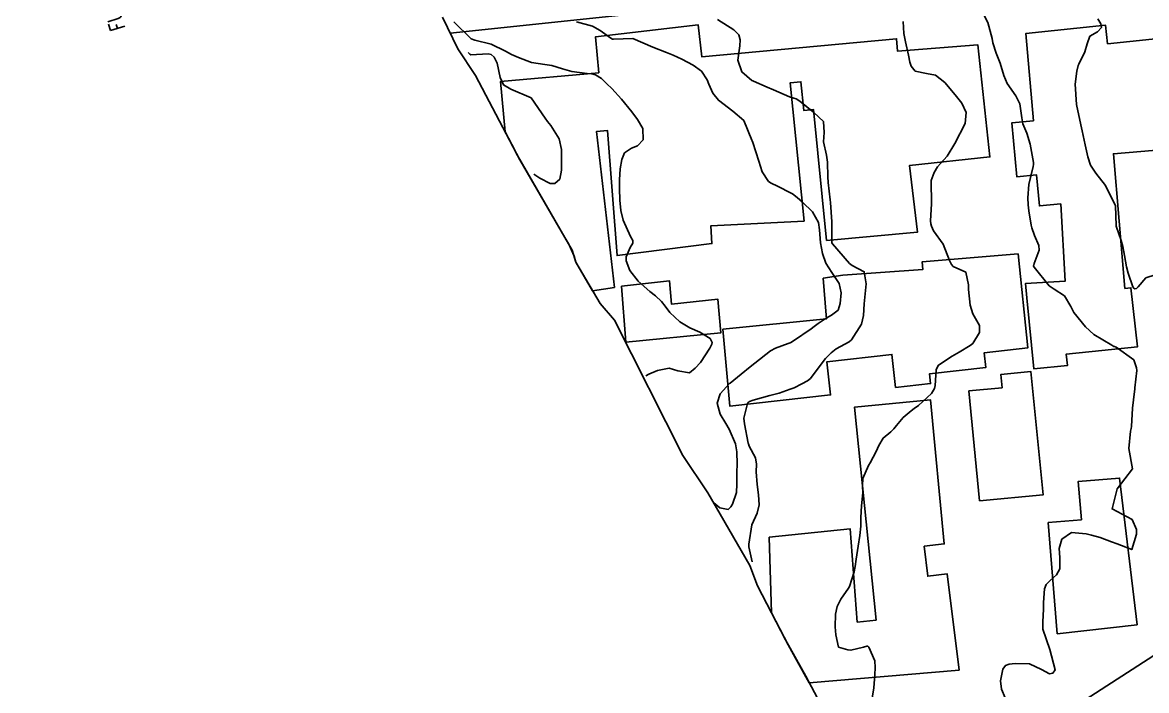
# Model space of a CAD drawing. Header units: metres. Extents: x 298520 to 308411, y 7433745 to 7450750.
# Drawn here: x 300188.7 to 300300, y 7444913.8 to 7444979.9 of the extents above; entities that cross this region are included whole.
import ezdxf

# ---------------------------------------------------------------- set-up
doc = ezdxf.new("R2010")
doc.units = ezdxf.units.M
doc.header["$LTSCALE"] = 10
doc.linetypes.add('CONTINUO', pattern=[0])
for name, color, linetype in [('Area', 45, 'Continuous'), ('Curvas de Nivel 1m', 11, 'Continuous'), ('Curvas de Nivel 5m', 15, 'Continuous'), ('Edificações', 30, 'Continuous'), ('TEXTO', 45, 'Continuous'), ('Vias Primárias', 230, 'Continuous')]:
    doc.layers.add(name, color=color, linetype=linetype)
doc.styles.add('ROMANS', font='romans', dxfattribs={"height": 0.2})

msp = doc.modelspace()

# ---------------------------------------------------------------- linework, layer by layer
at = {"layer": 'Area'}
msp.add_polyline3d([(300268.78, 7444910.4, 703.58), (300266.22, 7444915.19, 706.72), (300264.23, 7444918.78, 706.65), (300261.45, 7444924.14, 706.91), (300260.7, 7444926.16, 706.69), (300256.53, 7444933.35, 706.96), (300254.07, 7444937.03, 709.96), (300247.3, 7444950.45, 709.08), (300245.87, 7444952.08, 708.69), (300243.45, 7444956.17, 709.64), (300243.11, 7444957.39, 709.67), (300237.91, 7444966.33, 710.62), (300233.54, 7444974.66, 709.48), (300231.78, 7444977.31, 705.52), (300230.27, 7444980.43, 705.54)], dxfattribs=at)
at = {"layer": 'Curvas de Nivel 1m', "flags": 128}
for points, elevation in [([(300283.33, 7444981.73), (300284.25, 7444979.91), (300284.69, 7444978.32), (300284.76, 7444977.9), (300285.09, 7444976.88), (300285.47, 7444975.89), (300285.84, 7444974.67), (300286.16, 7444973.88), (300287.03, 7444972.64), (300287.43, 7444971.87), (300287.61, 7444970.47), (300287.73, 7444969.87), (300288.1, 7444968.97), (300288.44, 7444967.86), (300288.76, 7444966.05), (300288.78, 7444965.85), (300288.75, 7444965.65), (300288.3, 7444963.86), (300288.22, 7444962.55), (300288.26, 7444961.86), (300288.31, 7444961.27), (300288.54, 7444959.86), (300288.6, 7444959.57), (300288.87, 7444958.82), (300289.3, 7444957.85), (300289.34, 7444957.36), (300288.84, 7444956.07), (300288.79, 7444955.9), (300288.78, 7444955.85), (300288.78, 7444955.8), (300288.83, 7444955.68), (300290.33, 7444953.83), (300290.81, 7444953.5), (300291.83, 7444952.84), (300292.48, 7444951.8), (300292.78, 7444951.2), (300293.91, 7444949.79), (300294.76, 7444949.03), (300296.52, 7444947.98), (300296.74, 7444947.84), (300296.8, 7444947.82), (300296.97, 7444947.76), (300298.72, 7444946.5), (300298.98, 7444945.73), (300298.99, 7444945.45), (300298.8, 7444943.73), (300298.79, 7444943.63), (300298.68, 7444942.54), (300298.58, 7444941.73), (300298.47, 7444939.91), (300298.44, 7444939.73), (300298.37, 7444939.46), (300298.21, 7444937.74), (300298.59, 7444935.73), (300297.07, 7444933.75), (300296.55, 7444931.76), (300298.54, 7444930.7), (300298.97, 7444929.73), (300298.98, 7444929.26), (300298.5, 7444927.73), (300297.06, 7444928.31), (300296.51, 7444928.5), (300295.37, 7444928.91), (300294.52, 7444929.15), (300294, 7444929.27), (300292.52, 7444929.42), (300291.59, 7444928.75), (300291.32, 7444927.82), (300291.38, 7444926.93), (300291.38, 7444925.82), (300291.06, 7444925.24), (300290.46, 7444924.71), (300290.04, 7444924.26), (300289.87, 7444923.84), (300289.77, 7444922.5), (300289.76, 7444921.84), (300289.68, 7444920.58), (300289.71, 7444919.84), (300290.38, 7444917.83), (300290.91, 7444915.82), (300290.69, 7444915.49), (300290.36, 7444915.43), (300289.56, 7444915.84), (300288.37, 7444916.4), (300286.95, 7444916.45), (300286.37, 7444916.38), (300285.99, 7444916.26), (300285.73, 7444915.89), (300285.51, 7444914.73), (300285.62, 7444913.89), (300286.32, 7444912.2)], 702), ([(300231.39, 7444979.98), (300233.1, 7444978.31), (300233.45, 7444978.16), (300235.09, 7444977.77), (300236.48, 7444977.08), (300237.08, 7444976.76), (300237.77, 7444976.46), (300239.07, 7444975.96), (300240.39, 7444975.76), (300241.07, 7444975.66), (300242.15, 7444975.33), (300243.06, 7444975.07), (300244.58, 7444974.86), (300245.06, 7444974.83), (300245.42, 7444974.74), (300245.99, 7444974.37), (300246.54, 7444973.85), (300247.04, 7444973.37), (300247.98, 7444972.34), (300249.01, 7444971.06), (300249.57, 7444970.32), (300250.1, 7444969.42), (300250.13, 7444968.31), (300249.57, 7444967.72), (300248.97, 7444967.46), (300248.29, 7444967.01), (300248.01, 7444966.34), (300247.86, 7444965.42), (300247.79, 7444964.34), (300247.79, 7444963.48), (300247.82, 7444962.34), (300247.93, 7444961.3), (300248.15, 7444960.34), (300248.87, 7444958.74), (300249.09, 7444958.33), (300249.1, 7444958.08), (300248.85, 7444957.64), (300248.44, 7444956.73), (300248.43, 7444956.33), (300248.82, 7444955.36), (300249.64, 7444954.32), (300250.8, 7444953.27), (300251.34, 7444952.84), (300251.94, 7444952.29), (300252.32, 7444951.82), (300252.78, 7444951.21), (300253.75, 7444950.27), (300254.76, 7444949.68), (300255.75, 7444949.24), (300256.75, 7444948.62), (300256.95, 7444948.23), (300256.92, 7444948.05), (300256.74, 7444947.66), (300255.79, 7444946.24), (300255.29, 7444945.68), (300254.71, 7444945.23), (300253.55, 7444945.43), (300252.71, 7444945.68), (300251.53, 7444945.47), (300250.7, 7444945.1), (300250.39, 7444944.92)], 706), ([(300257.47, 7444980.23), (300259.11, 7444979.19), (300259.61, 7444978.7), (300259.74, 7444978.2), (300259.69, 7444977.6), (300259.5, 7444976.2), (300259.88, 7444975.02), (300260.9, 7444974.18), (300261, 7444974.13), (300261.05, 7444974.11), (300262.4, 7444973.53), (300263.04, 7444973.25), (300264.62, 7444972.57), (300265.04, 7444972.42), (300265.26, 7444972.36), (300265.64, 7444972.13), (300267.02, 7444971.02), (300267.99, 7444970.1), (300268.05, 7444969.04), (300267.97, 7444968.1), (300268.27, 7444966.79), (300268.39, 7444966.1), (300268.4, 7444964.63), (300268.45, 7444964.09), (300268.64, 7444962.37), (300268.67, 7444962.09), (300268.81, 7444960.17), (300268.81, 7444960.09), (300268.81, 7444958.14), (300268.82, 7444958.09), (300268.86, 7444957.99), (300270.54, 7444956.07), (300270.83, 7444955.87), (300272.01, 7444955.24), (300272.21, 7444954.05), (300272.14, 7444953.39), (300272.01, 7444952.05), (300271.93, 7444950.89), (300271.73, 7444950.06), (300270.75, 7444948.48), (300270.53, 7444948.29), (300270.08, 7444948.08), (300269.23, 7444947.59), (300268.73, 7444947.2), (300268.18, 7444946.64), (300267.75, 7444946.1), (300266.7, 7444944.68), (300266.39, 7444944.43), (300265.83, 7444944.13), (300265.08, 7444943.74), (300264.69, 7444943.6), (300263.6, 7444943.23), (300262.68, 7444942.98), (300261.01, 7444942.52), (300260.67, 7444942.39), (300260.55, 7444942.31), (300260.45, 7444942.19), (300260.1, 7444940.75), (300260.15, 7444940.19), (300260.53, 7444938.28), (300260.55, 7444938.19), (300260.62, 7444937.97), (300261.25, 7444936.82), (300261.36, 7444936.18), (300261.33, 7444935.44), (300261.4, 7444934.18), (300261.55, 7444933.16), (300261.6, 7444932.17), (300261.4, 7444931.32), (300260.88, 7444930.18), (300260.58, 7444928.27), (300260.59, 7444928.19), (300260.58, 7444928.11), (300260.6, 7444927.99), (300260.91, 7444926.53)], 704), ([(300275.86, 7444980.01), (300275.93, 7444978.83), (300276.09, 7444978.01), (300276.41, 7444976.68), (300276.53, 7444976), (300276.66, 7444975.59), (300277.06, 7444975.09), (300278.17, 7444974.87), (300279.06, 7444974.7), (300279.99, 7444973.96), (300281.03, 7444972.75), (300281.66, 7444971.94), (300282.1, 7444971.02), (300282.02, 7444969.93), (300280.98, 7444967.95), (300280.23, 7444966.69), (300279.55, 7444965.96), (300279.27, 7444965.64), (300278.94, 7444965.07), (300278.65, 7444964.26), (300278.63, 7444963.97), (300278.68, 7444962.21), (300278.68, 7444961.97), (300278.59, 7444960.27), (300278.62, 7444959.97), (300278.67, 7444959.76), (300278.88, 7444959.3), (300279.83, 7444957.96), (300280.44, 7444956.36), (300280.64, 7444955.95), (300280.83, 7444955.75), (300282.08, 7444955.18), (300282.34, 7444953.93), (300282.35, 7444953.47), (300282.5, 7444951.92), (300282.78, 7444951.08), (300283.43, 7444949.91), (300283.44, 7444949.23), (300282.75, 7444948.13), (300282.51, 7444947.92), (300281.4, 7444947.27), (300280.73, 7444946.89), (300280.15, 7444946.53), (300279.34, 7444945.96), (300279.13, 7444945.54), (300279.05, 7444943.97), (300278.98, 7444943.68), (300278.68, 7444943.18), (300277.39, 7444941.99), (300276.97, 7444941.69), (300276.67, 7444941.47), (300275.86, 7444940.8), (300275.2, 7444940.01), (300274.96, 7444939.69), (300274.64, 7444939.38), (300273.9, 7444938.76), (300273.47, 7444938.03), (300273.21, 7444937.44), (300272.61, 7444936.3), (300272.45, 7444936.04), (300271.87, 7444934.76), (300271.85, 7444934.05), (300271.88, 7444933.36), (300271.73, 7444932.05), (300271.68, 7444930.91), (300271.68, 7444930.05), (300271.57, 7444929.11), (300271.4, 7444928.06), (300271.2, 7444926.77), (300271.11, 7444926.06), (300271.03, 7444925.51), (300270.54, 7444924.07), (300270.45, 7444923.91), (300269.7, 7444922.82), (300269.35, 7444922.08), (300269.16, 7444921.34), (300269.13, 7444920.08), (300269.2, 7444919.28), (300269.48, 7444918.08), (300270.38, 7444917.79), (300270.69, 7444917.76), (300271.93, 7444918.05), (300272.27, 7444918.16), (300272.38, 7444918.15), (300272.43, 7444918.1), (300272.47, 7444918.05), (300273.05, 7444916.72), (300273.11, 7444916.04), (300273.07, 7444915.32), (300272.98, 7444914.04), (300272.69, 7444912.42)], 703), ([(300295.13, 7444980.27), (300295.44, 7444979.78), (300295.49, 7444979.41), (300295.11, 7444978.98), (300294.35, 7444978.55), (300294.07, 7444977.79), (300293.86, 7444977.02), (300293.25, 7444975.8), (300293.2, 7444975.67), (300293.07, 7444975.09), (300292.9, 7444973.8), (300293.02, 7444971.8), (300293.47, 7444969.8), (300293.6, 7444969.19), (300293.89, 7444967.79), (300294.14, 7444966.61), (300294.42, 7444965.79), (300294.95, 7444965), (300295.89, 7444963.77), (300296.9, 7444961.76), (300296.95, 7444959.82), (300296.96, 7444959.76), (300297.46, 7444958.34), (300297.62, 7444957.75), (300297.77, 7444956.83), (300297.97, 7444955.74), (300298.16, 7444955.08), (300298.61, 7444953.73), (300298.69, 7444953.61), (300298.81, 7444953.56), (300298.96, 7444953.58), (300299.13, 7444953.73), (300299.9, 7444954.64), (300300.83, 7444954.92)], 701), ([(300232.79, 7444976.95), (300232.95, 7444976.77), (300233.08, 7444976.71), (300234.77, 7444976.8), (300235.08, 7444976.74), (300235.39, 7444976.49), (300235.68, 7444975.88), (300235.97, 7444974.48), (300236.3, 7444973.73), (300237.04, 7444973.33), (300239.03, 7444972.45), (300240.42, 7444970.43), (300240.67, 7444970.1), (300241, 7444969.72), (300241.81, 7444968.41), (300242.04, 7444967.34), (300242.03, 7444966.41), (300242.05, 7444965.3), (300241.87, 7444964.41), (300241.37, 7444963.98), (300240.93, 7444963.98), (300239.9, 7444964.51), (300239.29, 7444964.91)], 707)]:
    msp.add_lwpolyline(points, dxfattribs=dict(at, elevation=elevation))
at = {"layer": 'Curvas de Nivel 5m', "elevation": 705, "flags": 128}
msp.add_lwpolyline([(300243.52, 7444979.99), (300245.11, 7444979.54), (300245.87, 7444979.12), (300246.94, 7444978.35), (300247.1, 7444978.27), (300247.2, 7444978.25), (300249.1, 7444978.33), (300251.09, 7444977.49), (300252.42, 7444976.95), (300253.08, 7444976.68), (300253.94, 7444976.27), (300255.07, 7444975.68), (300255.9, 7444975.09), (300256.45, 7444974.24), (300256.62, 7444973.81), (300257.04, 7444972.91), (300257.58, 7444972.22), (300259.02, 7444971.14), (300260.09, 7444970.2), (300260.9, 7444968.27), (300260.92, 7444968.19), (300260.98, 7444968.03), (300261.57, 7444966.18), (300261.9, 7444965.13), (300262.55, 7444964.17), (300262.79, 7444964.02), (300262.93, 7444963.95), (300263.31, 7444963.77), (300264.92, 7444962.96), (300265.38, 7444962.59), (300265.9, 7444962.13), (300266.9, 7444961.17), (300267.48, 7444960.1), (300267.59, 7444959.38), (300267.69, 7444958.1), (300267.88, 7444957.06), (300268.2, 7444956.1), (300268.82, 7444955.15), (300269.54, 7444954.08), (300269.74, 7444953.14), (300269.64, 7444952.08), (300269.43, 7444951.44), (300268.78, 7444950.93), (300268.23, 7444950.64), (300267.45, 7444950.1), (300267.06, 7444949.81), (300266.76, 7444949.59), (300265.02, 7444948.41), (300264.74, 7444948.24), (300264.68, 7444948.21), (300264.49, 7444948.14), (300263.22, 7444947.68), (300262.73, 7444947.41), (300261.18, 7444946.18), (300260.72, 7444945.81), (300259.82, 7444945.09), (300258.74, 7444944.21), (300258.71, 7444944.19), (300258.69, 7444944.17), (300257.75, 7444943.15), (300257.44, 7444942.22), (300257.76, 7444941.12), (300258.31, 7444940.21), (300258.64, 7444939.66), (300259.26, 7444938.2), (300259.41, 7444937.41), (300259.42, 7444936.2), (300259.39, 7444935.4), (300259.41, 7444934.2), (300259.38, 7444933.39), (300258.96, 7444932.21), (300258.8, 7444931.96), (300258.55, 7444931.7), (300257.72, 7444931.86), (300257.13, 7444932.36)], dxfattribs=at)
at = {"layer": 'Edificações', "elevation": 710.24}
msp.add_lwpolyline([(300236.47, 7444969.09), (300236.01, 7444974.09), (300245.73, 7444974.94), (300245.42, 7444978.51), (300255.57, 7444979.69), (300255.94, 7444976.51), (300275.22, 7444978.3), (300275.32, 7444977.07), (300283.26, 7444977.72), (300284.45, 7444966.6), (300276.49, 7444965.75), (300277.28, 7444959.15), (300268.29, 7444958.34), (300266.98, 7444971.31), (300266.03, 7444971.21), (300265.74, 7444974.05), (300264.67, 7444973.94), (300266.06, 7444960.26), (300256.84, 7444959.79), (300256.93, 7444958.02), (300247.55, 7444956.83), (300246.58, 7444969.23), (300245.51, 7444969.14), (300247.28, 7444953.68), (300245.12, 7444953.34), (300244.27, 7444954.78), (300243.45, 7444956.17), (300243.28, 7444956.78), (300242.78, 7444957.96), (300242.38, 7444958.64), (300237.7, 7444966.74), (300237.11, 7444967.85)], close=True, dxfattribs=at)
at = {"layer": 'Edificações'}
msp.add_lwpolyline([(300305.57, 7444978.81), (300296.1, 7444977.81), (300295.91, 7444979.65), (300288.01, 7444978.82), (300288.77, 7444970.18), (300286.64, 7444969.99), (300287.11, 7444964.64), (300289.08, 7444964.82), (300289.36, 7444961.76), (300291.47, 7444961.96), (300291.92, 7444954.31), (300287.99, 7444954.08), (300288.11, 7444952.64), (300288.81, 7444945.61), (300292.13, 7444945.95), (300292.02, 7444947.09), (300299.06, 7444947.8), (300298.41, 7444953.66), (300297.82, 7444953.59), (300296.69, 7444966.92), (300306.37, 7444967.74)], dxfattribs=at)
for points in [[(300267.96, 7444954.61), (300268.26, 7444950.93), (300268.28, 7444950.58), (300258.03, 7444949.55), (300258.71, 7444941.92), (300268.69, 7444943.04), (300268.32, 7444946.33), (300274.75, 7444947.05), (300275.12, 7444943.78), (300278.58, 7444944.17), (300278.47, 7444945.12), (300284.05, 7444945.75), (300283.89, 7444947.22), (300288.22, 7444947.71), (300287.25, 7444957), (300277.76, 7444956.23), (300277.83, 7444955.46), (300269.89, 7444954.91)], [(300247.98, 7444953.8), (300248.4, 7444948.28), (300257.82, 7444949.19), (300257.52, 7444952.51), (300252.92, 7444952.04), (300252.72, 7444954.34)], [(300282.36, 7444943.44), (300283.44, 7444932.57), (300289.74, 7444933.16), (300288.52, 7444945.35), (300285.53, 7444945.05), (300285.66, 7444943.75)], [(300262.6, 7444928.95), (300262.84, 7444921.46), (300264.49, 7444918.31), (300265.22, 7444916.98), (300266.56, 7444914.54), (300281.41, 7444915.79), (300280.23, 7444925.32), (300278.31, 7444925.08), (300277.95, 7444928.05), (300279.94, 7444928.29), (300278.58, 7444942.55), (300271.06, 7444941.83), (300273.18, 7444920.74), (300271.33, 7444920.55), (300270.63, 7444929.78)], [(300290.21, 7444930.41), (300293.52, 7444930.68), (300293.21, 7444934.47), (300297.3, 7444934.8), (300299.03, 7444920.28), (300291.12, 7444919.4)]]:
    msp.add_lwpolyline(points, close=True, dxfattribs=at)
at = {"layer": 'TEXTO', "linetype": 'CONTINUO'}
msp.add_polyline3d([(300443.74, 7445009.61, 0), (300261.79, 7444892.11, 0)], dxfattribs=at)
at = {"layer": 'Vias Primárias', "elevation": 705.53}
msp.add_lwpolyline([(300231.02, 7444978.87), (300278.42, 7444983.89), (300350.16, 7444991.29), (300380.17, 7444994.47, -0.096223), (300383.67, 7444994.17, -0.083143), (300390.62, 7444990.86, -0.110752), (300392.44, 7444988.86, -0.067848), (300394.97, 7444982.6), (300400.6, 7444968.14), (300406.03, 7444954.34), (300412.74, 7444934.46, -0.164059), (300412.74, 7444929.66, -0.162271), (300408.75, 7444924.37, -0.135179), (300398.11, 7444920.69), (300348.36, 7444915.68), (300270.33, 7444907.61)], format="xyb", dxfattribs=at)

# ---------------------------------------------------------------- texts
at = {"layer": 'TEXTO', "style": 'ROMANS', "width": 0.8}
msp.add_text('FUNDO=674,075 (SEÇÃO MONTANTE)', height=1.5, rotation=106.8866, dxfattribs=at).set_placement((300198.88, 7444979.35))

doc.saveas('drawing.dxf')
